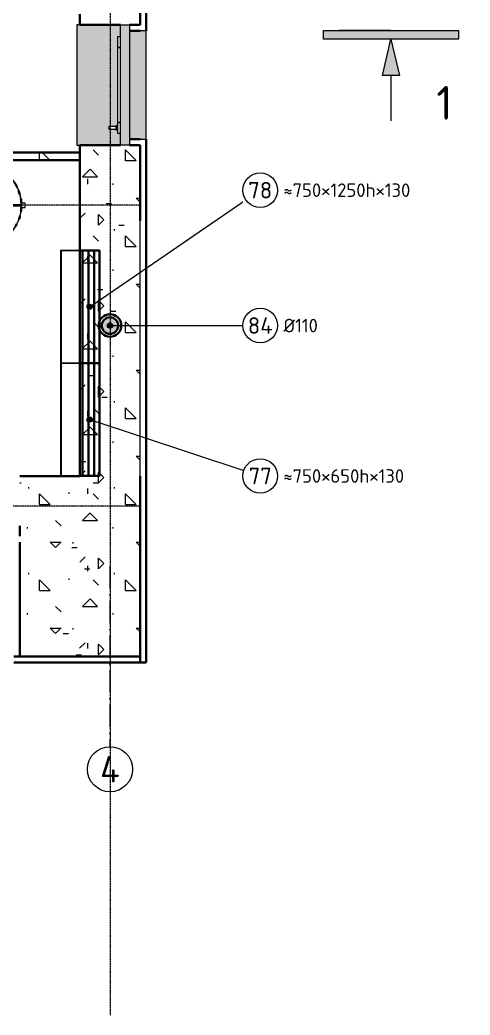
# Model space of a CAD drawing. Header units: millimetres. Extents: x -5016 to 63303, y -6019 to 98943.
# Drawn here: x 15300 to 18297, y 76616 to 83232 of the extents above; entities that cross this region are included whole.
import ezdxf
from ezdxf.enums import TextEntityAlignment as Align

# ---------------------------------------------------------------- set-up
doc = ezdxf.new("R2010")
doc.units = ezdxf.units.MM
doc.linetypes.add('ОВ_ШП', pattern=[460, 300, -80, 0, -80])
doc.linetypes.add('Осевая 12-2-2', pattern=[16, 12, -2, 0, -2])
for name, color, linetype, lineweight in [('A-GENM', 9, 'Continuous', 13), ('A-GLAZ', 8, 'Continuous', 13), ('A-WALL', 8, 'Continuous', 13), ('A-WALL-PATT', 8, 'Continuous', 13), ('G-ANNO-SYMB', 8, 'Continuous', 13), ('M-EQPM', 9, 'Continuous', 13), ('S-GRID', 8, 'Continuous', 13), ('АР_подложка', 8, 'Continuous', 13), ('ОВ_размеры', 7, 'Continuous', 13), ('ТЗ_АР', 5, 'Continuous', 35), ('ТЗ_АР_марки', 7, 'Continuous', 18), ('ТЗ_контекст', 8, 'Continuous', 18)]:
    doc.layers.add(name, color=color, linetype=linetype, lineweight=lineweight)
doc.styles.add('GOST', font='isocpeur.ttf', dxfattribs={"width": 0.9})
doc.styles.add('GOST Common', font='GOST_Common.ttf', dxfattribs={"height": 300})
pattern_1 = [(0, (0, 0), (571.5, 571.5), [71.437, -500.062]), (90, (0, 0), (-571.5, 571.5), [71.437, -500.062]), (135, (71.44, 0), (-571.501, 0), [101.028, -707.195]), (0, (71.44, 321.47), (571.5, 571.5), [71.437, -500.062]), (45, (107.16, 285.75), (0, 571.501), [50.514, -757.709]), (135, (107.16, 285.75), (-571.501, 0), [50.514, -757.709]), (0, (285.75, 464.34), (571.5, 571.5), [101.028, -470.472]), (45, (285.75, 464.34), (0, 571.501), [71.437, -736.786]), (135, (386.78, 464.34), (-571.501, 0), [71.437, -736.786]), (90, (392.9, 142.9), (-571.5, 571.5), [71.437, -500.062]), (45, (392.9, 142.88), (0, 571.501), [50.514, -757.709]), (135, (428.62, 178.6), (-571.501, 0), [50.514, -757.709]), (0, (71.44, 142.9), (571.5, 571.5), [35.719, -478.631]), (0, (500.06, 285.75), (571.5, 571.5), [35.719, -478.631]), (90, (321.47, 357.2), (-571.5, 571.5), [35.719, -478.631]), (135, (392.9, 35.7), (-571.501, 0), [50.514, -757.709]), (135, (142.88, 428.62), (-571.501, 0), [50.514, -757.709]), (45, (267.9, 187.52), (0, 571.501), [50.514, -757.709]), (90, (196.45, 71.44), (-571.5, 571.5), [8.93, -562.57]), (90, (223.24, 312.54), (-571.5, 571.5), [8.93, -562.57]), (90, (491.13, 410.77), (-571.5, 571.5), [8.93, -562.57]), (90, (500.06, 107.16), (-571.5, 571.5), [8.93, -562.57])]

# ---------------------------------------------------------------- blocks, each defined once
blk = doc.blocks.new('INT 20 Окно Прямоугольник 1ст - INT 20 Окно Прямоугольник 1ст 800-750h-2861357-Планировочное решение')
at = {"layer": 'A-GLAZ'}
blk.add_hatch(color=256, dxfattribs=at).paths.add_polyline_path([(400, 130), (-400, 130), (-400, 70), (400, 70)])
for p, q in [((-400, 130), (400, 130)), ((-400, 70), (-400, 130)), ((400, 70), (-400, 70)), ((400, 130), (400, 70))]:
    blk.add_line(p, q, dxfattribs=at)
blk = doc.blocks.new('INT 20 Откосы окон снаружи Прямоугольник - INT 20 Откосы окон снаружи Прямоугольник-2855487-Планировочное решение')
at = {"layer": 'A-WALL', "lineweight": 35}
for p, q in [((-416.7, -80), (-416.7, -10)), ((-376.7, -80), (-376.7, -10)), ((343.3, -80), (343.3, -10)), ((383.3, -80), (383.3, -10))]:
    blk.add_line(p, q, dxfattribs=at)
blk = doc.blocks.new('INT 20 Подоконник - Подоконник внутри-2842628-Планировочное решение')
at = {"layer": 'A-GLAZ'}
blk.add_hatch(color=256, dxfattribs=at).paths.add_polyline_path([(350, 0), (270, 0), (270, -20), (250, -20), (250, -30), (245, -30), (245, -75), (225, -75), (225, -30), (220, -30), (220, -20), (-370, -20), (-370, 0), (-450, 0), (-450, -290), (350, -290), (350, -270)])
for p, q in [((-450, -270), (-450, -280)), ((-450, -280), (-450, -290)), ((-450, -290), (350, -290)), ((350, -280), (350, -270)), ((350, -290), (350, -280))]:
    blk.add_line(p, q, dxfattribs=at)
blk = doc.blocks.new('INT 20 Створка - 04_ Левое поворотно-откидное-2844988-Планировочное решение')
at = {"layer": 'A-GENM'}
for p, q in [((170, -60), (170, -50)), ((200, -60), (170, -60)), ((175, -105), (175, -60)), ((175, -60), (195, -60)), ((195, -60), (195, -105)), ((200, -50), (200, -60)), ((195, -105), (175, -105))]:
    blk.add_line(p, q, dxfattribs=at)
at = {"layer": 'A-GLAZ'}
for p, q in [((-420, -30), (-420, -50)), ((-420, -50), (-350, -50)), ((-350, -50), (-350, -30)), ((-350, -30), (-350, -50)), ((-350, -50), (150, -50)), ((150, -30), (150, -50)), ((150, -50), (150, -30)), ((150, -50), (220, -50)), ((220, -50), (220, -30))]:
    blk.add_line(p, q, dxfattribs=at)
blk = doc.blocks.new('INT 20 Подоконник - Подоконник снаружи-2855419-Планировочное решение')
at = {"layer": 'A-GLAZ'}
blk.add_hatch(color=256, dxfattribs=at).paths.add_polyline_path([(310, 0), (310, 110), (-410, 110), (-410, 0), (250, 0)])
for p, q in [((310, 110), (-410, 110)), ((-410, 110), (-410, 100)), ((-410, 100), (-410, 70)), ((310, 100), (310, 110)), ((310, 70), (310, 100))]:
    blk.add_line(p, q, dxfattribs=at)
blk = doc.blocks.new('ВС_Бойлер косвенного нагрева - Бойлер косвенного нагрева Protherm FS B 500S-2869179-Планировочное решение')
at = {"layer": 'M-EQPM'}
for p, q in [((-15, 295), (-15, 268.4)), ((0, 295), (-15, 295)), ((15, 295), (0, 295)), ((15, 268.4), (15, 295)), ((-26, -57.7), (-26, -157.5)), ((26, -157.5), (26, -57.7)), ((-16, -167.5), (16, -167.5))]:
    blk.add_line(p, q, dxfattribs=at)
at = {"layer": 'M-EQPM', "lineweight": 35}
for p, q in [((-0.5, 90.6), (-0.5, 270)), ((-0.5, 270), (0.5, 270)), ((0.5, 270), (0.5, 90.6)), ((-0.5, 14.5), (-0.5, 15.5)), ((0.5, 15.5), (0.5, 14.5)), ((-0.5, -270), (-0.5, -62.1)), ((0.5, -62.1), (0.5, -270)), ((-0.5, -270), (0.5, -270))]:
    blk.add_line(p, q, dxfattribs=at)
at = {"layer": 'M-EQPM', "flags": 128}
for points in [[(-0.5, 270), (-10.8, 269.8), (-21.6, 269.1), (-32.3, 268.1), (-43, 266.6), (-53.6, 264.6), (-64.2, 262.3), (-74.6, 259.5), (-84.9, 256.3), (-95.1, 252.7), (-105.1, 248.7), (-115, 244.3), (-124.7, 239.5), (-134.2, 234.3), (-143.4, 228.8), (-152.5, 222.8), (-161.2, 216.6), (-169.8, 209.9), (-178, 203), (-186, 195.7), (-193.7, 188.1), (-201.1, 180.2), (-208.1, 172), (-214.8, 163.6), (-221.2, 154.9), (-227.2, 145.9), (-232.8, 136.7), (-238.1, 127.3), (-243, 117.6), (-247.5, 107.8), (-251.7, 97.8), (-255.4, 87.7), (-258.7, 77.4), (-261.6, 67), (-264, 56.5), (-266.1, 45.9), (-267.7, 35.2), (-268.9, 24.5), (-269.7, 13.7), (-270, 2.9), (-269.9, -7.9), (-269.4, -18.7), (-268.4, -29.4), (-267, -40.1), (-265.2, -50.8), (-262.9, -61.3), (-260.3, -71.8), (-257.2, -82.2), (-253.7, -92.4), (-249.8, -102.5), (-245.5, -112.4), (-240.8, -122.1), (-235.7, -131.6), (-230.3, -140.9), (-224.5, -150), (-218.3, -158.9), (-211.8, -167.5), (-204.9, -175.8), (-197.7, -183.9), (-190.2, -191.6), (-182.4, -199.1), (-174.3, -206.2), (-165.9, -213), (-157.2, -219.5), (-148.3, -225.6), (-139.2, -231.4), (-129.8, -236.7), (-120.3, -241.7), (-110.5, -246.4), (-100.5, -250.6), (-90.4, -254.4), (-80.2, -257.8), (-69.8, -260.8), (-59.3, -263.4), (-48.8, -265.6), (-38.1, -267.3), (-27.4, -268.6), (-16.6, -269.5), (-5.8, -269.9), (-0.5, -270)], [(0.5, -270), (10.8, -269.8), (21.6, -269.1), (32.3, -268.1), (43, -266.6), (53.6, -264.6), (64.2, -262.3), (74.6, -259.5), (84.9, -256.3), (95.1, -252.7), (105.1, -248.7), (115, -244.3), (124.7, -239.5), (134.2, -234.3), (143.4, -228.8), (152.5, -222.8), (161.2, -216.6), (169.8, -209.9), (178, -203), (186, -195.7), (193.7, -188.1), (201.1, -180.2), (208.1, -172), (214.8, -163.6), (221.2, -154.9), (227.2, -145.9), (232.8, -136.7), (238.1, -127.3), (243, -117.6), (247.5, -107.8), (251.7, -97.8), (255.4, -87.7), (258.7, -77.4), (261.6, -67), (264, -56.5), (266.1, -45.9), (267.7, -35.2), (268.9, -24.5), (269.7, -13.7), (270, -2.9), (269.9, 7.9), (269.4, 18.7), (268.4, 29.4), (267, 40.1), (265.2, 50.8), (262.9, 61.3), (260.3, 71.8), (257.2, 82.2), (253.7, 92.4), (249.8, 102.5), (245.5, 112.4), (240.8, 122.1), (235.7, 131.6), (230.3, 140.9), (224.5, 150), (218.3, 158.9), (211.8, 167.5), (204.9, 175.8), (197.7, 183.9), (190.2, 191.6), (182.4, 199.1), (174.3, 206.2), (165.9, 213), (157.2, 219.5), (148.3, 225.6), (139.2, 231.4), (129.8, 236.7), (120.3, 241.7), (110.5, 246.4), (100.5, 250.6), (90.4, 254.4), (80.2, 257.8), (69.8, 260.8), (59.3, 263.4), (48.8, 265.6), (38.1, 267.3), (27.4, 268.6), (16.6, 269.5), (5.8, 269.9), (0.5, 270)]]:
    blk.add_lwpolyline(points, dxfattribs=at)
at = {"layer": 'M-EQPM', "lineweight": 35}
for start, end in [(93.08263, 99.11454), (81.09806, 86.70478), (128.81949, 134.86954), (116.4833, 122.92854), (105.38674, 111.29582), (69.30601, 74.69399), (58.25457, 62.49978), (45.67222, 50.32778), (140.48112, 147.74711), (34.54049, 38.18553), (164.52344, 171.71895), (152.50049, 159.18829), (21.92077, 26.05667), (175.97484, 180), (180, 183.85767), (10.77011, 14.01354), (358.00868, 360), (360, 1.84949), (188.91307, 196.00294), (346.5212, 349.61881), (200.06275, 207.76571), (334.72089, 336.90766), (213.13776, 219.83095), (224.31131, 231.68869), (310.43243, 313.10444), (322.11543, 326.03229), (237.67202, 243.5167), (248.70418, 254.61326), (286.01858, 290.54833), (297.61257, 301.99345), (260.88546, 267.11454), (273.09806, 278.90194)]:
    blk.add_arc((-0.5, 0), 270, start, end, dxfattribs=at)
at = {"layer": 'M-EQPM'}
for centre, radius, start, end in [((0, 0), 270, 48, 54), ((0, 0), 270, 48, 54), ((0, 15), 110, 131.58196, 159.30327), ((0, 15), 110, 90.26286, 117.72131), ((0, 15), 110, 48.41804, 89.73714), ((0, 15), 110, 20.69673, 34.55738), ((0, 15), 110, 173.16393, 187.02458), ((0, 15), 110, 352.97542, 6.83607), ((0, 15), 110, 200.88523, 256.32785), ((0, 15), 77.2, 250.31501, 270), ((0, 15), 77.2, 270, 289.68499), ((0, 15), 110, 283.67215, 339.11477), ((-16, -157.5), 10, 180, 270), ((-16, -157.5), 10, 240, 270), ((16, -157.5), 10, 270, 360), ((16, -157.5), 10, 270, 300), ((0, 0), 270, 228, 234), ((0, 0), 270, 228, 234)]:
    blk.add_arc(centre, radius, start, end, dxfattribs=at)
blk = doc.blocks.new('ОT_Узел регулирующий ТП Oventrop вход снизу _сборка_ - 750_х7 ШРВ-3-2875218-Планировочное решение')
at = {"layer": 'M-EQPM'}
for p, q in [((-750, 0), (-750, 125)), ((-750, 125), (0, 125)), ((0, 125), (0, 0))]:
    blk.add_line(p, q, dxfattribs=at)
blk = doc.blocks.new('_---__Шкаф монтажный Grota - Шкаф коллекторный встраиваемый ШРВ-3-2875017-Планировочное решение')
at = {"layer": 'M-EQPM'}
for p, q in [((-750, 0), (-750, 125)), ((-750, 125), (-749, 125)), ((0, 125), (-750, 125)), ((-750, 125), (-750, 0)), ((-749, 125), (-749, 0)), ((-1, 0), (-1, 125)), ((-1, 125), (0, 125)), ((0, 125), (0, 0)), ((0, 0), (0, 125)), ((-750, 1), (0, 1)), ((-750, 1), (-750, 0)), ((0, 0), (0, 1))]:
    blk.add_line(p, q, dxfattribs=at)
blk = doc.blocks.new('Разрез - Сверху-1538599-Планировочное решение')
at = {"layer": 'G-ANNO-SYMB', "linetype": 'Continuous'}
for points in [[(-6, 0), (6, 0), (6, -0.784), (-6, -0.784)], [(-0.743, -4), (0, -0.784), (0.743, -4)]]:
    blk.add_hatch(color=256, dxfattribs=at).paths.add_polyline_path(points)
for p, q in [((-6, 0), (-6, -0.784)), ((6, 0), (-6, 0)), ((-6, -0.784), (6, -0.784)), ((0, -0.784), (-0.743, -4)), ((0.743, -4), (0, -0.784)), ((6, -0.784), (6, 0)), ((-0.743, -4), (0.743, -4)), ((0, -4), (0, -8))]:
    blk.add_line(p, q, dxfattribs=at)
blk = doc.blocks.new('АР_bath')
at = {"layer": 'A-WALL-PATT', "lineweight": 9}
h = blk.add_hatch(dxfattribs=at)
h.set_pattern_fill('FP_1', color=256, style=0, pattern_type=2)
h.set_pattern_definition(pattern_1)
h.paths.add_polyline_path([(17868.2, 4872.6), (18268.2, 4872.6), (18268.2, 6572.6), (17868.2, 6572.6), (17868.2, 5000.2)])
h.paths.add_polyline_path([(17868.2, 8372.6), (18268.2, 8372.6), (18268.2, 9122.6), (17868.2, 9122.6), (17868.2, 8522.6)])
h.paths.add_polyline_path([(17868.2, 10122.6), (18268.2, 10122.6), (18268.2, 11472.6), (17868.2, 11472.6), (17868.2, 10124.4)])
h = blk.add_hatch(dxfattribs=at)
h.set_pattern_fill('FP_2', color=256, style=0, pattern_type=2)
h.set_pattern_definition([(0, (0, 0), (571.5, 571.5), [71.437, -500.062]), (90, (0, 0), (-571.5, 571.5), [71.437, -500.062]), (135, (71.44, 0), (-571.501, 0), [101.028, -707.195]), (0, (71.44, 321.47), (571.5, 571.5), [71.437, -500.062]), (45, (107.16, 285.75), (0, 571.501), [50.514, -757.709]), (135, (107.16, 285.75), (-571.501, 0), [50.514, -757.709]), (0, (285.75, 464.34), (571.5, 571.5), [101.028, -470.472]), (45, (285.75, 464.34), (0, 571.501), [71.437, -736.786]), (135, (386.78, 464.34), (-571.501, 0), [71.438, -736.786]), (90, (392.9, 142.9), (-571.5, 571.5), [71.437, -500.062]), (45, (392.9, 142.88), (0, 571.501), [50.514, -757.709]), (135, (428.62, 178.6), (-571.501, 0), [50.514, -757.709]), (0, (71.44, 142.9), (571.5, 571.5), [35.719, -478.631]), (0, (500.06, 285.75), (571.5, 571.5), [35.719, -478.631]), (90, (321.47, 357.2), (-571.5, 571.5), [35.719, -478.631]), (135, (392.9, 35.7), (-571.501, 0), [50.514, -757.709]), (135, (142.88, 428.62), (-571.501, 0), [50.514, -757.709]), (45, (267.9, 187.52), (0, 571.501), [50.514, -757.709]), (90, (196.45, 71.44), (-571.5, 571.5), [8.93, -562.57]), (90, (223.24, 312.54), (-571.5, 571.5), [8.93, -562.57]), (90, (491.13, 410.77), (-571.5, 571.5), [8.93, -562.57]), (90, (500.06, 107.16), (-571.5, 571.5), [8.93, -562.57])])
h.paths.add_polyline_path([(18268.2, 6572.6), (18268.2, 7072.6), (17868.2, 7072.6), (17868.2, 6572.6), (18217.2, 6572.6)])
h.paths.add_polyline_path([(17868.2, 7872.6), (18268.2, 7872.6), (18268.2, 8372.6), (17868.2, 8372.6), (17868.2, 7942.6)])
h = blk.add_hatch(dxfattribs=at)
h.set_pattern_fill('FP_1', color=256, style=0, pattern_type=2)
h.set_pattern_definition(pattern_1)
h.paths.add_polyline_path([(17592.9, 6972.6), (17868.2, 6972.6), (17868.2, 7022.6), (16868.2, 7022.6), (16868.2, 6972.6), (17280.7, 6972.6)])
h = blk.add_hatch(dxfattribs=at)
h.set_pattern_fill('FP_1', color=256, style=0, pattern_type=2)
h.set_pattern_definition(pattern_1)
h.paths.add_polyline_path([(18268.2, 4472.6), (18268.2, 4872.6), (17468.2, 4872.6), (17468.2, 4472.6), (17868.2, 4472.6)])
h = blk.add_hatch(dxfattribs=at)
h.set_pattern_fill('FP_1', color=256, style=0, pattern_type=2)
h.set_pattern_definition(pattern_1)
h.paths.add_polyline_path([(17868.2, 3672.6), (17868.2, 4472.6), (17468.2, 4472.6), (17468.2, 3672.6)])
h = blk.add_hatch(dxfattribs=at)
h.set_pattern_fill('FP_1', color=256, style=0, pattern_type=2)
h.set_pattern_definition(pattern_1)
h.paths.add_polyline_path([(18268.2, 4472.6), (17868.2, 4472.6), (17868.2, 3672.6), (18268.2, 3672.6)])
at = {"layer": 'A-WALL', "lineweight": 35}
for p, q in [((18308.2, 7832.6), (18308.2, 9162.6)), ((18268.2, 7872.6), (18268.2, 8372.6)), ((17868.2, 7872.6), (17868.2, 7942.6)), ((18138.2, 7872.6), (17868.2, 7872.6)), ((18268.2, 7872.6), (18198.2, 7872.6)), ((18308.2, 3632.6), (18308.2, 7112.6)), ((16718.2, 7022.6), (17868.2, 7022.6)), ((17868.2, 4872.6), (17868.2, 7072.6)), ((18138.2, 7072.6), (17868.2, 7072.6)), ((18268.2, 7072.6), (18198.2, 7072.6)), ((18268.2, 7072.6), (18268.2, 6572.6)), ((17868.2, 6972.6), (16868.2, 6972.6)), ((17868.2, 4872.6), (17468.2, 4872.6)), ((18268.2, 4872.6), (18268.2, 3632.6)), ((17468.2, 4542.6), (17468.2, 4472.6)), ((17468.2, 4432.6), (17468.2, 3672.6)), ((17428.2, 3672.6), (18268.2, 3672.6)), ((17428.2, 3632.6), (18308.2, 3632.6))]:
    blk.add_line(p, q, dxfattribs=at)
at = {"layer": 'A-WALL'}
blk.add_line((18268.2, 4872.6), (18268.2, 6572.6), dxfattribs=at)
at = {"layer": 'G-ANNO-SYMB', "linetype": 'Continuous'}
blk.add_line((19938.1, 7835.2), (19593.6, 7835.2), dxfattribs=at)
at = {"layer": 'S-GRID', "linetype": 'Осевая 12-2-2'}
for p, q in [((18068.2, 11472.6), (18068.2, 1288.7)), ((18268.2, 6672.6), (-101.7, 6672.6)), ((18268.2, 4672.6), (-101.7, 4672.6))]:
    blk.add_line(p, q, dxfattribs=at)
at = {"layer": 'A-GENM', "rotation": 269.9999999999999}
blk.add_blockref('INT 20 Створка - 04_ Левое поворотно-откидное-2844988-Планировочное решение', (18168.2, 7372.6), dxfattribs=at)
at = {"layer": 'A-GLAZ'}
for name, p, rotation in [('INT 20 Подоконник - Подоконник внутри-2842628-Планировочное решение', (18138.2, 7422.6), 269.9999999999999), ('INT 20 Окно Прямоугольник 1ст - INT 20 Окно Прямоугольник 1ст 800-750h-2861357-Планировочное решение', (18068.2, 7472.6), 269.9999999999999), ('INT 20 Подоконник - Подоконник снаружи-2855419-Планировочное решение', (18198.2, 7422.6), 270.0000000000006)]:
    blk.add_blockref(name, p, dxfattribs=dict(at, rotation=rotation))
at = {"layer": 'A-WALL', "lineweight": 35, "rotation": 269.9999999999999}
blk.add_blockref('INT 20 Откосы окон снаружи Прямоугольник - INT 20 Откосы окон снаружи Прямоугольник-2855487-Планировочное решение', (18278.2, 7455.9), dxfattribs=at)
at = {"layer": 'G-ANNO-SYMB', "linetype": 'Continuous', "extrusion": (0, 0, -1), "xscale": 74.99999999999996, "yscale": 74.99999999999996, "zscale": 74.99999999999996}
blk.add_blockref('Разрез - Сверху-1538599-Планировочное решение', (-19938.1, 7835.2), dxfattribs=at)
at = {"layer": 'M-EQPM', "lineweight": 35}
for name, p, rotation in [('ВС_Бойлер косвенного нагрева - Бойлер косвенного нагрева Protherm FS B 500S-2869179-Планировочное решение', (17208.2, 6672.6), 269.9999999999997), ('ОT_Узел регулирующий ТП Oventrop вход снизу _сборка_ - 750_х7 ШРВ-3-2875218-Планировочное решение', (17868.2, 6372.6), 89.9999999999999), ('ОT_Узел регулирующий ТП Oventrop вход снизу _сборка_ - 750_х7 ШРВ-3-2875218-Планировочное решение', (17868.2, 5623.6), 89.9999999999999)]:
    blk.add_blockref(name, p, dxfattribs=dict(at, rotation=rotation))
at = {"layer": 'M-EQPM', "rotation": 89.9999999999999}
for p in [(17868.2, 6372.6), (17868.2, 5623.6)]:
    blk.add_blockref('_---__Шкаф монтажный Grota - Шкаф коллекторный встраиваемый ШРВ-3-2875017-Планировочное решение', p, dxfattribs=at)
at = {"layer": 'G-ANNO-SYMB', "linetype": 'Continuous', "insert": (20240, 7466.3), "char_height": 225, "width": 144.304, "attachment_point": 1, "style": 'GOST Common', "bg_fill": 3, "box_fill_scale": 0, "bg_fill_color": 256, "bg_fill_true_color": 3254780160, "bg_fill_transparency": 256}
blk.add_mtext('\\fGOST Common|b0|i0|c204|p34|;1', dxfattribs=at)

msp = doc.modelspace()

# ---------------------------------------------------------------- block references
at = {"layer": 'АР_подложка'}
msp.add_blockref('АР_bath', (-2168, 75327), dxfattribs=at)

# ---------------------------------------------------------------- next in the draw order: hatches: boundary and pattern name
at = {"layer": 'ТЗ_АР'}
h = msp.add_hatch(dxfattribs=at)
h.set_pattern_fill('ANSI31', scale=12.5, angle=45)
h.paths.add_polyline_path([(15700, 80950), (15830, 80950), (15830, 81700), (15700, 81700)])
h = msp.add_hatch(color=5, dxfattribs=at)
edge = h.paths.add_edge_path()
edge.add_arc((15900, 81200), 55, 0, 360)
h = msp.add_hatch(dxfattribs=at)
h.set_pattern_fill('ANSI31', scale=12.5, angle=45)
h.paths.add_polyline_path([(15700, 80200), (15830, 80200), (15830, 80950), (15700, 80950)])
at = {"layer": 'ТЗ_АР_марки'}
h = msp.add_hatch(color=7, dxfattribs=at)
edge = h.paths.add_edge_path()
edge.add_arc((15765, 81325), 17.5, 0, 360)
h = msp.add_hatch(color=7, dxfattribs=at)
edge = h.paths.add_edge_path()
edge.add_arc((15900, 81200), 17.5, 0, 360)
h = msp.add_hatch(color=7, dxfattribs=at)
edge = h.paths.add_edge_path()
edge.add_arc((15765, 80575), 17.5, 0, 360)

# ---------------------------------------------------------------- next in the draw order: linework, layer by layer
at = {"layer": 'ОВ_размеры', "linetype": 'ОВ_ШП', "ltscale": 0.5}
msp.add_lwpolyline([(15900, 79600), (15900, 78400)], dxfattribs=at)
at = {"layer": 'ОВ_размеры'}
msp.add_circle((15900, 78250), 150, dxfattribs=at)
at = {"layer": 'ТЗ_АР', "lineweight": 35}
for points in [[(15700, 80950), (15830, 80950), (15830, 81700), (15700, 81700)], [(15700, 80200), (15830, 80200), (15830, 80950), (15700, 80950)]]:
    msp.add_lwpolyline(points, close=True, dxfattribs=at)
msp.add_circle((15900, 81200), 75, dxfattribs=at)
at = {"layer": 'ТЗ_АР'}
msp.add_circle((15900, 81200), 55, dxfattribs=at)
at = {"layer": 'ТЗ_АР_марки', "lineweight": 13}
for points in [[(15765, 81325), (16805, 82035.2)], [(15900, 81200), (16785, 81200)], [(15765, 80575), (16790.8, 80236.1)]]:
    msp.add_lwpolyline(points, dxfattribs=at)
at = {"layer": 'ТЗ_АР_марки'}
for centre in [(15765, 81325), (15900, 81200), (15765, 80575)]:
    msp.add_circle(centre, 17.5, dxfattribs=at)
at = {"layer": 'ТЗ_контекст'}
for points in [[(15570, 80950), (15700, 80950), (15700, 81700), (15570, 81700)], [(15570, 80200), (15700, 80200), (15700, 80950), (15570, 80950)]]:
    msp.add_lwpolyline(points, close=True, dxfattribs=at)
msp.add_circle((15040, 82000), 270, dxfattribs=at)

# ---------------------------------------------------------------- next in the draw order: texts
at = {"layer": 'ОВ_размеры', "style": 'GOST'}
msp.add_text('4', height=175, dxfattribs=at).set_placement((15900, 78250), align=Align.MIDDLE_CENTER)

# ---------------------------------------------------------------- next in the draw order: wipeouts: each hides what was drawn before it
for points in [[(16785, 81985), (17015, 81985), (17015, 82215), (16785, 82215)], [(16785, 81085), (17015, 81085), (17015, 81315), (16785, 81315)], [(16785, 80085), (17015, 80085), (17015, 80315), (16785, 80315)]]:
    msp.add_wipeout(points)

# ---------------------------------------------------------------- next in the draw order: linework, layer by layer
at = {"layer": 'ТЗ_АР_марки', "lineweight": 18}
for centre in [(16900, 82100), (16900, 81200), (16900, 80200)]:
    msp.add_circle(centre, 115, dxfattribs=at)

# ---------------------------------------------------------------- next in the draw order: texts
at = {"layer": 'ТЗ_АР_марки', "style": 'GOST'}
for s, p in [('78', (16900, 82100)), ('84', (16900, 81200)), ('77', (16900, 80200))]:
    msp.add_text(s, height=110, dxfattribs=at).set_placement(p, align=Align.MIDDLE_CENTER)

# ---------------------------------------------------------------- next in the draw order: wipeouts: each hides what was drawn before it
for points in [[(17030, 82035), (17856.2, 82035), (17856.2, 82165), (17030, 82165)], [(17030, 81135), (17298.2, 81135), (17298.2, 81265), (17030, 81265)], [(17030, 80135), (17800.4, 80135), (17800.4, 80265), (17030, 80265)]]:
    msp.add_wipeout(points)

# ---------------------------------------------------------------- next in the draw order: texts
for s, p in [('≈750×1250h×130', (17054, 82100)), ('Ø110', (17054, 81200)), ('≈750×650h×130', (17054, 80200))]:
    msp.add_text(s, height=90, dxfattribs=at).set_placement(p, align=Align.MIDDLE_LEFT)

doc.saveas('drawing.dxf')
